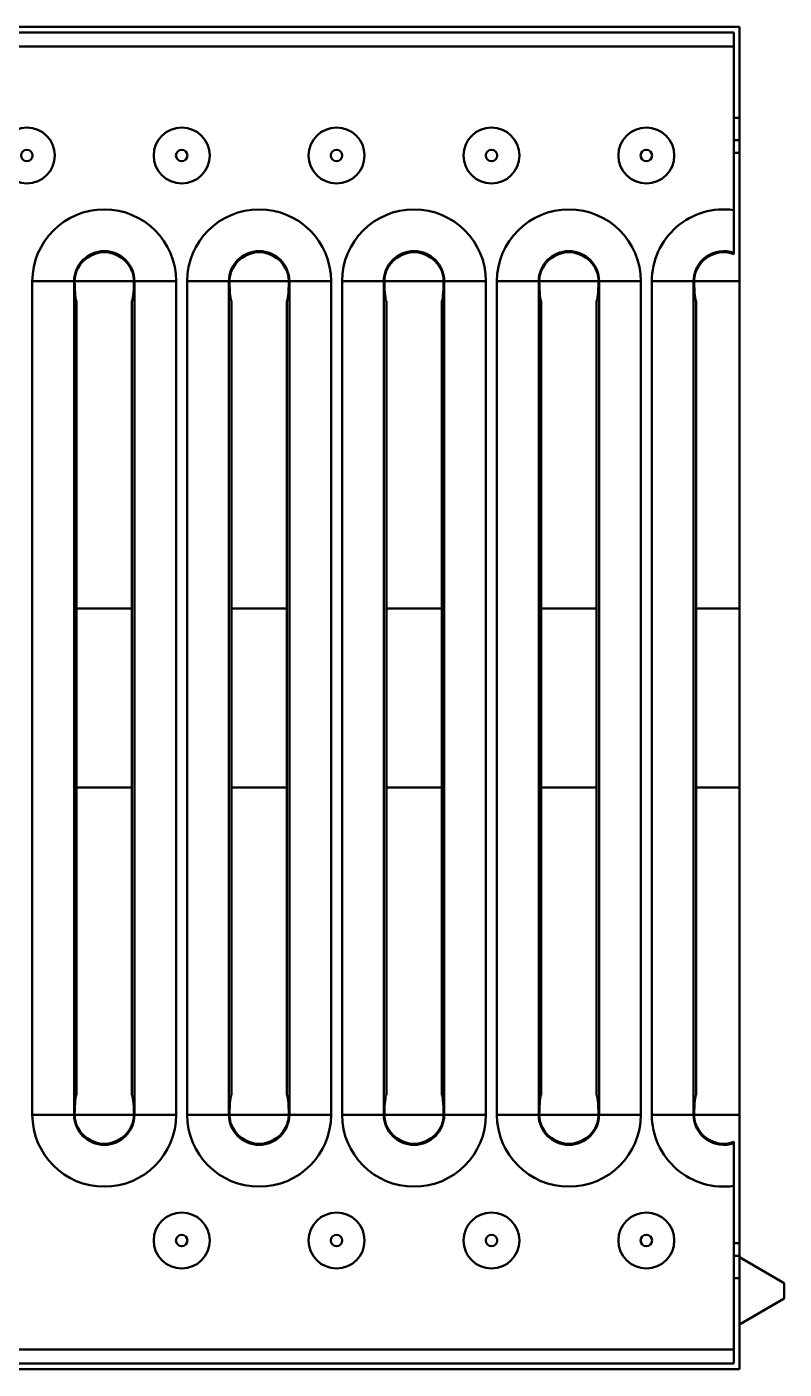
# Model space of a CAD drawing. Header units: millimetres. Extents: x 0 to 2100, y 0 to 1485.
# Drawn here: x 1270 to 1337.7, y 736.2 to 856.2 of the extents above; entities that cross this region are included whole.
import ezdxf

# ---------------------------------------------------------------- set-up
doc = ezdxf.new("R2010")
doc.units = ezdxf.units.MM
doc.header["$LTSCALE"] = 5
doc.layers.add('Sichtbare Kanten(DIN)', color=7, linetype='Continuous', lineweight=50)
doc.layers.add('Sichtbare tangentiale Kanten(DIN)', color=7, linetype='Continuous', lineweight=50)

msp = doc.modelspace()

# ---------------------------------------------------------------- linework, layer by layer
at = {"layer": 'Sichtbare Kanten(DIN)'}
for p, q in [((1333.729, 856.186), (333.729, 856.186)), ((334.229, 855.686), (1333.229, 855.686)), ((1333.229, 855.686), (1333.229, 854.436)), ((1333.729, 848.051), (1333.729, 856.186)), ((1333.229, 839.808), (1333.229, 854.436)), ((1333.729, 848.051), (1333.729, 846.056)), ((1333.729, 844.927), (1333.729, 846.056)), ((1333.729, 844.927), (1333.229, 844.927)), ((1333.729, 833.451), (1333.729, 844.927)), ((1333.229, 835.982), (1333.229, 839.808)), ((1333.729, 804.186), (1333.729, 833.451)), ((1274.454, 831.686), (1274.454, 760.686)), ((1279.404, 760.686), (1279.404, 831.686)), ((1288.304, 831.686), (1288.304, 760.686)), ((1293.254, 760.686), (1293.254, 831.686)), ((1302.154, 831.686), (1302.154, 760.686)), ((1307.104, 760.686), (1307.104, 831.686)), ((1316.004, 831.686), (1316.004, 760.686)), ((1320.954, 760.686), (1320.954, 831.686)), ((1329.854, 831.686), (1329.854, 760.686)), ((1333.729, 788.186), (1333.729, 804.186)), ((1333.729, 758.921), (1333.729, 788.186)), ((1333.729, 747.445), (1333.729, 758.921)), ((1333.229, 752.564), (1333.229, 756.39)), ((1333.229, 752.564), (1333.229, 737.936)), ((1333.229, 747.445), (1333.729, 747.445)), ((1333.729, 746.316), (1333.729, 747.445)), ((1333.729, 746.316), (1333.729, 744.321)), ((1333.729, 746.186), (1337.729, 743.877)), ((1333.729, 736.186), (1333.729, 744.321)), ((1337.729, 743.877), (1337.729, 742.496)), ((1333.729, 740.186), (1337.729, 742.496)), ((1333.229, 737.936), (1333.229, 736.686)), ((1333.729, 736.186), (333.729, 736.186)), ((334.229, 736.686), (1333.229, 736.686))]:
    msp.add_line(p, q, dxfattribs=at)
for centre in [(1270.004, 844.686), (1283.854, 844.686), (1297.704, 844.686), (1311.554, 844.686), (1325.404, 844.686), (1283.854, 747.686), (1297.704, 747.686), (1311.554, 747.686), (1325.404, 747.686)]:
    msp.add_circle(centre, 2.5, dxfattribs=at)
for centre, major_axis, ratio, start_param, end_param in [((1276.929, 833.365), (0, 2.667), 0.9996402, 5.0597379, 7.5066327), ((1290.779, 833.365), (0, 2.667), 0.9996402, 5.0597379, 7.5066327), ((1304.629, 833.365), (0, 2.667), 0.9996402, 5.0597379, 7.5066327), ((1318.479, 833.365), (0, 2.667), 0.9996402, 5.0597379, 7.5066327), ((1332.329, 833.365), (0, 2.667), 0.9996402, 5.9388021, 7.5066327), ((1274.454, 833.686), (0, 2), 0.0874887, 1.6961242, 3.1415927), ((1279.404, 833.686), (0, -2), 0.0874887, 0, 1.4454685), ((1288.304, 833.686), (0, 2), 0.0874887, 1.6961242, 3.1415927), ((1293.254, 833.686), (0, -2), 0.0874887, 0, 1.4454685), ((1302.154, 833.686), (0, 2), 0.0874887, 1.6961242, 3.1415927), ((1307.104, 833.686), (0, -2), 0.0874887, 0, 1.4454685), ((1316.004, 833.686), (0, 2), 0.0874887, 1.6961242, 3.1415927), ((1320.954, 833.686), (0, -2), 0.0874887, 0, 1.4454685), ((1329.854, 833.686), (0, 2), 0.0874887, 1.6961242, 3.1415927), ((1274.454, 758.686), (0, -2), 0.0874887, 3.1415927, 4.5870611), ((1279.404, 758.686), (0, 2), 0.0874887, 4.8377168, 6.2831853), ((1288.304, 758.686), (0, -2), 0.0874887, 3.1415927, 4.5870611), ((1293.254, 758.686), (0, 2), 0.0874887, 4.8377168, 6.2831853), ((1302.154, 758.686), (0, -2), 0.0874887, 3.1415927, 4.5870611), ((1307.104, 758.686), (0, 2), 0.0874887, 4.8377168, 6.2831853), ((1316.004, 758.686), (0, -2), 0.0874887, 3.1415927, 4.5870611), ((1320.954, 758.686), (0, 2), 0.0874887, 4.8377168, 6.2831853), ((1329.854, 758.686), (0, -2), 0.0874887, 3.1415927, 4.5870611), ((1276.929, 759.008), (0, -2.667), 0.9996402, 5.0597379, 7.5066327), ((1290.779, 759.008), (0, -2.667), 0.9996402, 5.0597379, 7.5066327), ((1304.629, 759.008), (0, -2.667), 0.9996402, 5.0597379, 7.5066327), ((1318.479, 759.008), (0, -2.667), 0.9996402, 5.0597379, 7.5066327), ((1332.329, 759.008), (0, -2.667), 0.9996402, 5.0597379, 6.6275686)]:
    msp.add_ellipse(centre, major_axis=major_axis, ratio=ratio, start_param=start_param, end_param=end_param, dxfattribs=at)
for points, weights in [([(1333.229, 835.982), (1333.229, 835.928), (1333.229, 835.875)], [1.00117358043, 1.00082561033, 1.00006524106]), ([(1333.229, 756.498), (1333.229, 756.445), (1333.229, 756.39)], [1.00006524107, 1.00082561034, 1.00117358045])]:
    msp.add_rational_spline(points, weights, degree=2, dxfattribs=at)
for points, knots in [([(1274.28, 833.436), (1274.28, 833.45), (1274.28, 833.463), (1274.28, 833.492), (1274.281, 833.507), (1274.282, 833.548), (1274.283, 833.573), (1274.287, 833.651), (1274.292, 833.702), (1274.315, 833.889), (1274.343, 834.021), (1274.394, 834.19), (1274.408, 834.232), (1274.422, 834.272)], [0, 0, 0, 0, 0.004080736, 0.004080736, 0.00866605, 0.00866605, 0.016351881, 0.016351881, 0.031890083, 0.031890083, 0.072800189, 0.072800189, 0.086303969, 0.086303969, 0.086303969, 0.086303969]), ([(1279.436, 834.272), (1279.439, 834.262), (1279.443, 834.252), (1279.473, 834.166), (1279.495, 834.089), (1279.544, 833.883), (1279.564, 833.753), (1279.574, 833.593), (1279.576, 833.564), (1279.577, 833.518), (1279.578, 833.502), (1279.578, 833.478), (1279.578, 833.469), (1279.578, 833.453), (1279.578, 833.444), (1279.578, 833.436)], [0.001228229, 0.001228229, 0.001228229, 0.001228229, 0.004648992, 0.004648992, 0.029389751, 0.029389751, 0.068905962, 0.068905962, 0.077693724, 0.077693724, 0.082516728, 0.082516728, 0.085093648, 0.085093648, 0.087568489, 0.087568489, 0.087568489, 0.087568489]), ([(1288.13, 833.436), (1288.13, 833.45), (1288.13, 833.463), (1288.13, 833.492), (1288.131, 833.507), (1288.132, 833.548), (1288.133, 833.573), (1288.137, 833.651), (1288.142, 833.702), (1288.165, 833.889), (1288.193, 834.021), (1288.244, 834.19), (1288.258, 834.232), (1288.272, 834.272)], [0, 0, 0, 0, 0.004080736, 0.004080736, 0.00866605, 0.00866605, 0.016351881, 0.016351881, 0.031890083, 0.031890083, 0.072800189, 0.072800189, 0.086303969, 0.086303969, 0.086303969, 0.086303969]), ([(1293.286, 834.272), (1293.289, 834.262), (1293.293, 834.252), (1293.323, 834.166), (1293.345, 834.089), (1293.394, 833.883), (1293.414, 833.753), (1293.424, 833.593), (1293.426, 833.564), (1293.427, 833.518), (1293.428, 833.502), (1293.428, 833.478), (1293.428, 833.469), (1293.428, 833.453), (1293.428, 833.444), (1293.428, 833.436)], [0.001228229, 0.001228229, 0.001228229, 0.001228229, 0.004648992, 0.004648992, 0.029389751, 0.029389751, 0.068905962, 0.068905962, 0.077693724, 0.077693724, 0.082516728, 0.082516728, 0.085093648, 0.085093648, 0.087568489, 0.087568489, 0.087568489, 0.087568489]), ([(1301.98, 833.436), (1301.98, 833.45), (1301.98, 833.463), (1301.98, 833.492), (1301.981, 833.507), (1301.982, 833.548), (1301.983, 833.573), (1301.987, 833.651), (1301.992, 833.702), (1302.015, 833.889), (1302.043, 834.021), (1302.094, 834.19), (1302.108, 834.232), (1302.122, 834.272)], [0, 0, 0, 0, 0.004080736, 0.004080736, 0.00866605, 0.00866605, 0.016351881, 0.016351881, 0.031890083, 0.031890083, 0.072800189, 0.072800189, 0.086303969, 0.086303969, 0.086303969, 0.086303969]), ([(1307.136, 834.272), (1307.139, 834.262), (1307.143, 834.252), (1307.173, 834.166), (1307.195, 834.089), (1307.244, 833.883), (1307.264, 833.753), (1307.274, 833.593), (1307.276, 833.564), (1307.277, 833.518), (1307.278, 833.502), (1307.278, 833.478), (1307.278, 833.469), (1307.278, 833.453), (1307.278, 833.444), (1307.278, 833.436)], [0.001228229, 0.001228229, 0.001228229, 0.001228229, 0.004648992, 0.004648992, 0.029389751, 0.029389751, 0.068905962, 0.068905962, 0.077693724, 0.077693724, 0.082516728, 0.082516728, 0.085093648, 0.085093648, 0.087568489, 0.087568489, 0.087568489, 0.087568489]), ([(1315.83, 833.436), (1315.83, 833.45), (1315.83, 833.463), (1315.83, 833.492), (1315.831, 833.507), (1315.832, 833.548), (1315.833, 833.573), (1315.837, 833.651), (1315.842, 833.702), (1315.865, 833.889), (1315.893, 834.021), (1315.944, 834.19), (1315.958, 834.232), (1315.972, 834.272)], [0, 0, 0, 0, 0.004080736, 0.004080736, 0.00866605, 0.00866605, 0.016351881, 0.016351881, 0.031890083, 0.031890083, 0.072800189, 0.072800189, 0.086303969, 0.086303969, 0.086303969, 0.086303969]), ([(1320.986, 834.272), (1320.989, 834.262), (1320.993, 834.252), (1321.023, 834.166), (1321.045, 834.089), (1321.094, 833.883), (1321.114, 833.753), (1321.124, 833.593), (1321.126, 833.564), (1321.127, 833.518), (1321.128, 833.502), (1321.128, 833.478), (1321.128, 833.469), (1321.128, 833.453), (1321.128, 833.444), (1321.128, 833.436)], [0.001228229, 0.001228229, 0.001228229, 0.001228229, 0.004648992, 0.004648992, 0.029389751, 0.029389751, 0.068905962, 0.068905962, 0.077693724, 0.077693724, 0.082516728, 0.082516728, 0.085093648, 0.085093648, 0.087568489, 0.087568489, 0.087568489, 0.087568489]), ([(1329.68, 833.436), (1329.68, 833.45), (1329.68, 833.463), (1329.68, 833.492), (1329.681, 833.507), (1329.682, 833.548), (1329.683, 833.573), (1329.687, 833.651), (1329.692, 833.702), (1329.715, 833.889), (1329.743, 834.021), (1329.794, 834.19), (1329.808, 834.232), (1329.822, 834.272)], [0, 0, 0, 0, 0.004080736, 0.004080736, 0.00866605, 0.00866605, 0.016351881, 0.016351881, 0.031890083, 0.031890083, 0.072800189, 0.072800189, 0.086303969, 0.086303969, 0.086303969, 0.086303969]), ([(1274.422, 758.1), (1274.419, 758.11), (1274.415, 758.121), (1274.385, 758.206), (1274.363, 758.284), (1274.314, 758.489), (1274.294, 758.619), (1274.284, 758.78), (1274.282, 758.809), (1274.281, 758.854), (1274.28, 758.87), (1274.28, 758.895), (1274.28, 758.903), (1274.28, 758.92), (1274.28, 758.928), (1274.28, 758.936)], [0.001228229, 0.001228229, 0.001228229, 0.001228229, 0.004648992, 0.004648992, 0.029389751, 0.029389751, 0.068905962, 0.068905962, 0.077693724, 0.077693724, 0.082516728, 0.082516728, 0.085093648, 0.085093648, 0.087568489, 0.087568489, 0.087568489, 0.087568489]), ([(1279.578, 758.936), (1279.578, 758.923), (1279.578, 758.909), (1279.578, 758.88), (1279.577, 758.865), (1279.576, 758.824), (1279.575, 758.799), (1279.571, 758.722), (1279.566, 758.67), (1279.543, 758.484), (1279.515, 758.351), (1279.464, 758.182), (1279.45, 758.141), (1279.436, 758.1)], [0, 0, 0, 0, 0.004080736, 0.004080736, 0.00866605, 0.00866605, 0.016351881, 0.016351881, 0.031890083, 0.031890083, 0.072800189, 0.072800189, 0.086303969, 0.086303969, 0.086303969, 0.086303969]), ([(1288.272, 758.1), (1288.269, 758.11), (1288.265, 758.121), (1288.235, 758.206), (1288.213, 758.284), (1288.164, 758.489), (1288.144, 758.619), (1288.134, 758.78), (1288.132, 758.809), (1288.131, 758.854), (1288.13, 758.87), (1288.13, 758.895), (1288.13, 758.903), (1288.13, 758.92), (1288.13, 758.928), (1288.13, 758.936)], [0.001228229, 0.001228229, 0.001228229, 0.001228229, 0.004648992, 0.004648992, 0.029389751, 0.029389751, 0.068905962, 0.068905962, 0.077693724, 0.077693724, 0.082516728, 0.082516728, 0.085093648, 0.085093648, 0.087568489, 0.087568489, 0.087568489, 0.087568489]), ([(1293.428, 758.936), (1293.428, 758.923), (1293.428, 758.909), (1293.428, 758.88), (1293.427, 758.865), (1293.426, 758.824), (1293.425, 758.799), (1293.421, 758.722), (1293.416, 758.67), (1293.393, 758.484), (1293.365, 758.351), (1293.314, 758.182), (1293.3, 758.141), (1293.286, 758.1)], [0, 0, 0, 0, 0.004080736, 0.004080736, 0.00866605, 0.00866605, 0.016351881, 0.016351881, 0.031890083, 0.031890083, 0.072800189, 0.072800189, 0.086303969, 0.086303969, 0.086303969, 0.086303969]), ([(1302.122, 758.1), (1302.119, 758.11), (1302.115, 758.121), (1302.085, 758.206), (1302.063, 758.284), (1302.014, 758.489), (1301.994, 758.619), (1301.984, 758.78), (1301.982, 758.809), (1301.981, 758.854), (1301.98, 758.87), (1301.98, 758.895), (1301.98, 758.903), (1301.98, 758.92), (1301.98, 758.928), (1301.98, 758.936)], [0.001228229, 0.001228229, 0.001228229, 0.001228229, 0.004648992, 0.004648992, 0.029389751, 0.029389751, 0.068905962, 0.068905962, 0.077693724, 0.077693724, 0.082516728, 0.082516728, 0.085093648, 0.085093648, 0.087568489, 0.087568489, 0.087568489, 0.087568489]), ([(1307.278, 758.936), (1307.278, 758.923), (1307.278, 758.909), (1307.278, 758.88), (1307.277, 758.865), (1307.276, 758.824), (1307.275, 758.799), (1307.271, 758.722), (1307.266, 758.67), (1307.243, 758.484), (1307.215, 758.351), (1307.164, 758.182), (1307.15, 758.141), (1307.136, 758.1)], [0, 0, 0, 0, 0.004080736, 0.004080736, 0.00866605, 0.00866605, 0.016351881, 0.016351881, 0.031890083, 0.031890083, 0.072800189, 0.072800189, 0.086303969, 0.086303969, 0.086303969, 0.086303969]), ([(1315.972, 758.1), (1315.969, 758.11), (1315.965, 758.121), (1315.935, 758.206), (1315.913, 758.284), (1315.864, 758.489), (1315.844, 758.619), (1315.834, 758.78), (1315.832, 758.809), (1315.831, 758.854), (1315.83, 758.87), (1315.83, 758.895), (1315.83, 758.903), (1315.83, 758.92), (1315.83, 758.928), (1315.83, 758.936)], [0.001228229, 0.001228229, 0.001228229, 0.001228229, 0.004648992, 0.004648992, 0.029389751, 0.029389751, 0.068905962, 0.068905962, 0.077693724, 0.077693724, 0.082516728, 0.082516728, 0.085093648, 0.085093648, 0.087568489, 0.087568489, 0.087568489, 0.087568489]), ([(1321.128, 758.936), (1321.128, 758.923), (1321.128, 758.909), (1321.128, 758.88), (1321.127, 758.865), (1321.126, 758.824), (1321.125, 758.799), (1321.121, 758.722), (1321.116, 758.67), (1321.093, 758.484), (1321.065, 758.351), (1321.014, 758.182), (1321, 758.141), (1320.986, 758.1)], [0, 0, 0, 0, 0.004080736, 0.004080736, 0.00866605, 0.00866605, 0.016351881, 0.016351881, 0.031890083, 0.031890083, 0.072800189, 0.072800189, 0.086303969, 0.086303969, 0.086303969, 0.086303969]), ([(1329.822, 758.1), (1329.819, 758.11), (1329.815, 758.121), (1329.785, 758.206), (1329.763, 758.284), (1329.714, 758.489), (1329.694, 758.619), (1329.684, 758.78), (1329.682, 758.809), (1329.681, 758.854), (1329.68, 758.87), (1329.68, 758.895), (1329.68, 758.903), (1329.68, 758.92), (1329.68, 758.928), (1329.68, 758.936)], [0.001228229, 0.001228229, 0.001228229, 0.001228229, 0.004648992, 0.004648992, 0.029389751, 0.029389751, 0.068905962, 0.068905962, 0.077693724, 0.077693724, 0.082516728, 0.082516728, 0.085093648, 0.085093648, 0.087568489, 0.087568489, 0.087568489, 0.087568489])]:
    msp.add_open_spline(points, degree=3, knots=knots, dxfattribs=at)
at = {"layer": 'Sichtbare tangentiale Kanten(DIN)'}
for p, q in [((1333.229, 854.436), (334.229, 854.436)), ((1333.729, 848.051), (1333.229, 848.051)), ((1333.729, 846.056), (1333.229, 846.056)), ((1270.494, 833.436), (1270.494, 758.936)), ((1274.228, 833.436), (1270.494, 833.436)), ((1274.228, 758.936), (1274.228, 833.436)), ((1274.228, 833.436), (1274.28, 833.436)), ((1279.578, 833.451), (1274.28, 833.451)), ((1279.63, 833.436), (1279.578, 833.436)), ((1279.63, 833.436), (1283.364, 833.436)), ((1279.63, 833.436), (1279.63, 758.936)), ((1283.364, 758.936), (1283.364, 833.436)), ((1284.344, 833.436), (1284.344, 758.936)), ((1288.078, 833.436), (1284.344, 833.436)), ((1288.078, 758.936), (1288.078, 833.436)), ((1288.078, 833.436), (1288.13, 833.436)), ((1293.428, 833.451), (1288.13, 833.451)), ((1293.48, 833.436), (1293.428, 833.436)), ((1293.48, 833.436), (1297.214, 833.436)), ((1293.48, 833.436), (1293.48, 758.936)), ((1297.214, 758.936), (1297.214, 833.436)), ((1298.194, 833.436), (1298.194, 758.936)), ((1301.928, 833.436), (1298.194, 833.436)), ((1301.928, 758.936), (1301.928, 833.436)), ((1301.928, 833.436), (1301.98, 833.436)), ((1307.278, 833.451), (1301.98, 833.451)), ((1307.33, 833.436), (1307.278, 833.436)), ((1307.33, 833.436), (1311.064, 833.436)), ((1307.33, 833.436), (1307.33, 758.936)), ((1311.064, 758.936), (1311.064, 833.436)), ((1312.044, 833.436), (1312.044, 758.936)), ((1315.778, 833.436), (1312.044, 833.436)), ((1315.778, 758.936), (1315.778, 833.436)), ((1315.778, 833.436), (1315.83, 833.436)), ((1321.128, 833.451), (1315.83, 833.451)), ((1321.18, 833.436), (1321.128, 833.436)), ((1321.18, 833.436), (1324.914, 833.436)), ((1321.18, 833.436), (1321.18, 758.936)), ((1324.914, 758.936), (1324.914, 833.436)), ((1325.894, 833.436), (1325.894, 758.936)), ((1325.894, 833.436), (1329.628, 833.436)), ((1329.628, 758.936), (1329.628, 833.436)), ((1329.628, 833.436), (1329.68, 833.436)), ((1333.729, 833.451), (1329.68, 833.451)), ((1279.404, 804.186), (1274.454, 804.186)), ((1293.254, 804.186), (1288.304, 804.186)), ((1307.104, 804.186), (1302.154, 804.186)), ((1320.954, 804.186), (1316.004, 804.186)), ((1333.729, 804.186), (1329.854, 804.186)), ((1279.404, 788.186), (1274.454, 788.186)), ((1293.254, 788.186), (1288.304, 788.186)), ((1307.104, 788.186), (1302.154, 788.186)), ((1320.954, 788.186), (1316.004, 788.186)), ((1333.729, 788.186), (1329.854, 788.186)), ((1270.494, 758.936), (1274.228, 758.936)), ((1274.228, 758.936), (1274.28, 758.936)), ((1279.578, 758.921), (1274.28, 758.921)), ((1279.63, 758.936), (1279.578, 758.936)), ((1283.364, 758.936), (1279.63, 758.936)), ((1284.344, 758.936), (1288.078, 758.936)), ((1288.078, 758.936), (1288.13, 758.936)), ((1293.428, 758.921), (1288.13, 758.921)), ((1293.48, 758.936), (1293.428, 758.936)), ((1297.214, 758.936), (1293.48, 758.936)), ((1298.194, 758.936), (1301.928, 758.936)), ((1301.928, 758.936), (1301.98, 758.936)), ((1307.278, 758.921), (1301.98, 758.921)), ((1307.33, 758.936), (1307.278, 758.936)), ((1311.064, 758.936), (1307.33, 758.936)), ((1312.044, 758.936), (1315.778, 758.936)), ((1315.778, 758.936), (1315.83, 758.936)), ((1321.128, 758.921), (1315.83, 758.921)), ((1321.18, 758.936), (1321.128, 758.936)), ((1324.914, 758.936), (1321.18, 758.936)), ((1329.628, 758.936), (1325.894, 758.936)), ((1329.628, 758.936), (1329.68, 758.936)), ((1333.729, 758.921), (1329.68, 758.921)), ((1333.729, 746.316), (1333.229, 746.316)), ((1333.729, 744.321), (1333.229, 744.321)), ((334.229, 737.936), (1333.229, 737.936))]:
    msp.add_line(p, q, dxfattribs=at)
for centre in [(1270.004, 844.686), (1283.854, 844.686), (1297.704, 844.686), (1311.554, 844.686), (1325.404, 844.686), (1283.854, 747.686), (1297.704, 747.686), (1311.554, 747.686), (1325.404, 747.686)]:
    msp.add_circle(centre, 0.511, dxfattribs=at)
for centre, radius, start, end in [((1276.929, 833.436), 6.435, 0, 180), ((1290.779, 833.436), 6.435, 0, 180), ((1304.629, 833.436), 6.435, 0, 180), ((1318.479, 833.436), 6.435, 0, 180), ((1332.329, 833.436), 6.435, 81.96053, 180), ((1276.929, 833.436), 2.701, 0, 180), ((1290.779, 833.436), 2.701, 0, 180), ((1304.629, 833.436), 2.701, 0, 180), ((1318.479, 833.436), 2.701, 0, 180), ((1332.329, 833.436), 2.701, 70.53328, 180), ((1276.929, 758.936), 6.435, 180, 0), ((1276.929, 758.936), 2.701, 180, 0), ((1290.779, 758.936), 6.435, 180, 0), ((1290.779, 758.936), 2.701, 180, 0), ((1304.629, 758.936), 6.435, 180, 0), ((1304.629, 758.936), 2.701, 180, 0), ((1318.479, 758.936), 6.435, 180, 0), ((1318.479, 758.936), 2.701, 180, 0), ((1332.329, 758.936), 6.435, 180, 278.03947), ((1332.329, 758.936), 2.701, 180, 289.46672)]:
    msp.add_arc(centre, radius, start, end, dxfattribs=at)

doc.saveas('drawing.dxf')
